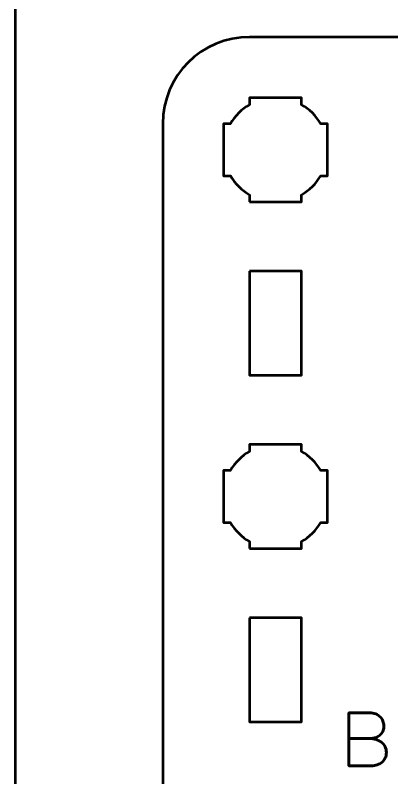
# Model space of a CAD drawing. Header units: centimetres. Extents: x -21 to 0, y -29.7 to 0.
# Drawn here: x -21 to -18.831, y -27.173 to -22.774 of the extents above; entities that cross this region are included whole.
import ezdxf

# ---------------------------------------------------------------- set-up
doc = ezdxf.new("R2010")
doc.units = ezdxf.units.CM
doc.header["$MEASUREMENT"] = 0
doc.layers.add('Layer 1', color=7, linetype='Continuous')

msp = doc.modelspace()

# ---------------------------------------------------------------- linework, layer by layer
at = {"layer": 'Layer 1', "color": 1, "lineweight": 53}
msp.add_open_spline([(-21.00003, -29.19995), (-21.00003, -29.19995), (-21.00003, -1.69992), (-21.00003, -1.69992), (-21.00003, -1.69992), (-21.00003, -1.61709), (-20.93286, -1.54992), (-20.85003, -1.54992), (-20.85003, -1.54992), (-20.7672, -1.54992), (-20.70003, -1.48275), (-20.70003, -1.39992), (-20.70003, -1.39992), (-20.70003, -1.31709), (-20.7672, -1.24992), (-20.85003, -1.24992), (-20.85003, -1.24992), (-20.93286, -1.24992), (-21.00003, -1.18275), (-21.00003, -1.09992), (-21.00003, -1.09992), (-21.00003, -1.09992), (-21.00003, -0.49992), (-21.00003, -0.49992), (-21.00003, -0.49992), (-21.00003, -0.22295), (-20.77694, 0.00004), (-20.49994, 0.00004), (-20.49994, 0.00004), (-20.49994, 0.00004), (-0.50008, 0.00004), (-0.50008, 0.00004), (-0.50008, 0.00004), (-0.22294, 0.00004), (0.00002, -0.22295), (0.00002, -0.49992), (0.00002, -0.49992), (0.00002, -0.49992), (0.00002, -29.19995), (0.00002, -29.19995), (0.00002, -29.19995), (0.00002, -29.47695), (-0.22294, -29.70004), (-0.50008, -29.70004), (-0.50008, -29.70004), (-0.50008, -29.70004), (-20.49994, -29.70004), (-20.49994, -29.70004), (-20.49994, -29.70004), (-20.77694, -29.70004), (-21.00003, -29.47695), (-21.00003, -29.19995)], degree=3, knots=[0, 0, 0, 0, 0.0769231, 0.0769231, 0.0769231, 0.0769231, 0.1538462, 0.1538462, 0.1538462, 0.1538462, 0.2307692, 0.2307692, 0.2307692, 0.2307692, 0.3076923, 0.3076923, 0.3076923, 0.3076923, 0.3846154, 0.3846154, 0.3846154, 0.3846154, 0.4615385, 0.4615385, 0.4615385, 0.4615385, 0.5384615, 0.5384615, 0.5384615, 0.5384615, 0.6153846, 0.6153846, 0.6153846, 0.6153846, 0.6923077, 0.6923077, 0.6923077, 0.6923077, 0.7692308, 0.7692308, 0.7692308, 0.7692308, 0.8461538, 0.8461538, 0.8461538, 0.8461538, 0.9230769, 0.9230769, 0.9230769, 0.9230769, 1, 1, 1, 1], dxfattribs=at)
at = {"layer": 'Layer 1', "color": 3, "lineweight": 53}
msp.add_open_spline([(-19.64992, -22.89997), (-19.64992, -22.89997), (-15.35005, -22.89997), (-15.35005, -22.89997), (-15.35005, -22.89997), (-15.07291, -22.89997), (-14.84995, -23.12306), (-14.84995, -23.40006), (-14.84995, -23.40006), (-14.84995, -23.40006), (-14.84995, -27.69993), (-14.84995, -27.69993), (-14.84995, -27.69993), (-14.84995, -27.97707), (-15.07291, -28.20003), (-15.35005, -28.20003), (-15.35005, -28.20003), (-15.35005, -28.20003), (-19.64992, -28.20003), (-19.64992, -28.20003), (-19.64992, -28.20003), (-19.92692, -28.20003), (-20.15001, -27.97707), (-20.15001, -27.69993), (-20.15001, -27.69993), (-20.15001, -27.69993), (-20.15001, -23.40006), (-20.15001, -23.40006), (-20.15001, -23.40006), (-20.15001, -23.12306), (-19.92692, -22.89997), (-19.64992, -22.89997)], degree=3, knots=[0, 0, 0, 0, 0.125, 0.125, 0.125, 0.125, 0.25, 0.25, 0.25, 0.25, 0.375, 0.375, 0.375, 0.375, 0.5, 0.5, 0.5, 0.5, 0.625, 0.625, 0.625, 0.625, 0.75, 0.75, 0.75, 0.75, 0.875, 0.875, 0.875, 0.875, 1, 1, 1, 1], dxfattribs=at)
at = {"layer": 'Layer 1', "lineweight": 53}
for points, knots in [([(-19.64997, -23.85006), (-19.64997, -23.85006), (-19.64997, -23.80988), (-19.64997, -23.80988), (-19.64997, -23.80988), (-19.69551, -23.78355), (-19.73347, -23.7456), (-19.75982, -23.70007), (-19.75982, -23.70007), (-19.75982, -23.70007), (-19.79997, -23.70007), (-19.79997, -23.70007), (-19.79997, -23.70007), (-19.79997, -23.70007), (-19.79997, -23.55155), (-19.79997, -23.55155), (-19.79997, -23.55155), (-19.79997, -23.55155), (-19.79999, -23.55), (-19.79999, -23.55), (-19.79999, -23.55), (-19.79999, -23.55), (-19.79997, -23.54845), (-19.79997, -23.54845), (-19.79997, -23.54845), (-19.79997, -23.54845), (-19.79997, -23.40006), (-19.79997, -23.40006), (-19.79997, -23.40006), (-19.79997, -23.40006), (-19.75987, -23.40006), (-19.75987, -23.40006), (-19.75987, -23.40006), (-19.73352, -23.35449), (-19.69553, -23.31649), (-19.64997, -23.29013), (-19.64997, -23.29013), (-19.64997, -23.29013), (-19.64997, -23.25005), (-19.64997, -23.25005), (-19.64997, -23.25005), (-19.64997, -23.25005), (-19.50463, -23.25005), (-19.50463, -23.25005), (-19.50463, -23.25005), (-19.50463, -23.25005), (-19.49999, -23.24999), (-19.49999, -23.24999), (-19.49999, -23.24999), (-19.49999, -23.24999), (-19.49534, -23.25005), (-19.49534, -23.25005), (-19.49534, -23.25005), (-19.49534, -23.25005), (-19.34996, -23.25005), (-19.34996, -23.25005), (-19.34996, -23.25005), (-19.34996, -23.25005), (-19.34996, -23.29013), (-19.34996, -23.29013), (-19.34996, -23.29013), (-19.30439, -23.31649), (-19.26642, -23.35449), (-19.24008, -23.40006), (-19.24008, -23.40006), (-19.24008, -23.40006), (-19.19996, -23.40006), (-19.19996, -23.40006), (-19.19996, -23.40006), (-19.19996, -23.40006), (-19.19996, -23.70007), (-19.19996, -23.70007), (-19.19996, -23.70007), (-19.19996, -23.70007), (-19.24013, -23.70007), (-19.24013, -23.70007), (-19.24013, -23.70007), (-19.26647, -23.7456), (-19.30443, -23.78355), (-19.34996, -23.80988), (-19.34996, -23.80988), (-19.34996, -23.80988), (-19.34996, -23.85006), (-19.34996, -23.85006), (-19.34996, -23.85006), (-19.34996, -23.85006), (-19.64997, -23.85006), (-19.64997, -23.85006)], [0, 0, 0, 0, 0.0454545, 0.0454545, 0.0454545, 0.0454545, 0.0909091, 0.0909091, 0.0909091, 0.0909091, 0.1363636, 0.1363636, 0.1363636, 0.1363636, 0.1818182, 0.1818182, 0.1818182, 0.1818182, 0.2272727, 0.2272727, 0.2272727, 0.2272727, 0.2727273, 0.2727273, 0.2727273, 0.2727273, 0.3181818, 0.3181818, 0.3181818, 0.3181818, 0.3636364, 0.3636364, 0.3636364, 0.3636364, 0.4090909, 0.4090909, 0.4090909, 0.4090909, 0.4545455, 0.4545455, 0.4545455, 0.4545455, 0.5, 0.5, 0.5, 0.5, 0.5454545, 0.5454545, 0.5454545, 0.5454545, 0.5909091, 0.5909091, 0.5909091, 0.5909091, 0.6363636, 0.6363636, 0.6363636, 0.6363636, 0.6818182, 0.6818182, 0.6818182, 0.6818182, 0.7272727, 0.7272727, 0.7272727, 0.7272727, 0.7727273, 0.7727273, 0.7727273, 0.7727273, 0.8181818, 0.8181818, 0.8181818, 0.8181818, 0.8636364, 0.8636364, 0.8636364, 0.8636364, 0.9090909, 0.9090909, 0.9090909, 0.9090909, 0.9545455, 0.9545455, 0.9545455, 0.9545455, 1, 1, 1, 1]), ([(-19.64992, -24.25001), (-19.64992, -24.25001), (-19.34991, -24.25001), (-19.34991, -24.25001), (-19.34991, -24.25001), (-19.34991, -24.25001), (-19.34991, -24.85002), (-19.34991, -24.85002), (-19.34991, -24.85002), (-19.34991, -24.85002), (-19.64992, -24.85002), (-19.64992, -24.85002), (-19.64992, -24.85002), (-19.64992, -24.85002), (-19.64992, -24.25001), (-19.64992, -24.25001)], [0, 0, 0, 0, 0.25, 0.25, 0.25, 0.25, 0.5, 0.5, 0.5, 0.5, 0.75, 0.75, 0.75, 0.75, 1, 1, 1, 1]), ([(-19.64997, -25.85006), (-19.64997, -25.85006), (-19.64997, -25.80988), (-19.64997, -25.80988), (-19.64997, -25.80988), (-19.69551, -25.78355), (-19.73347, -25.7456), (-19.75982, -25.70007), (-19.75982, -25.70007), (-19.75982, -25.70007), (-19.79997, -25.70007), (-19.79997, -25.70007), (-19.79997, -25.70007), (-19.79997, -25.70007), (-19.79997, -25.55155), (-19.79997, -25.55155), (-19.79997, -25.55155), (-19.79997, -25.55155), (-19.79999, -25.55), (-19.79999, -25.55), (-19.79999, -25.55), (-19.79999, -25.55), (-19.79997, -25.54845), (-19.79997, -25.54845), (-19.79997, -25.54845), (-19.79997, -25.54845), (-19.79997, -25.40006), (-19.79997, -25.40006), (-19.79997, -25.40006), (-19.79997, -25.40006), (-19.75987, -25.40006), (-19.75987, -25.40006), (-19.75987, -25.40006), (-19.73352, -25.35449), (-19.69553, -25.31649), (-19.64997, -25.29013), (-19.64997, -25.29013), (-19.64997, -25.29013), (-19.64997, -25.25005), (-19.64997, -25.25005), (-19.64997, -25.25005), (-19.64997, -25.25005), (-19.50463, -25.25005), (-19.50463, -25.25005), (-19.50463, -25.25005), (-19.50463, -25.25005), (-19.49999, -25.24999), (-19.49999, -25.24999), (-19.49999, -25.24999), (-19.49999, -25.24999), (-19.49534, -25.25005), (-19.49534, -25.25005), (-19.49534, -25.25005), (-19.49534, -25.25005), (-19.34996, -25.25005), (-19.34996, -25.25005), (-19.34996, -25.25005), (-19.34996, -25.25005), (-19.34996, -25.29013), (-19.34996, -25.29013), (-19.34996, -25.29013), (-19.30439, -25.31649), (-19.26642, -25.35449), (-19.24008, -25.40006), (-19.24008, -25.40006), (-19.24008, -25.40006), (-19.19996, -25.40006), (-19.19996, -25.40006), (-19.19996, -25.40006), (-19.19996, -25.40006), (-19.19996, -25.70007), (-19.19996, -25.70007), (-19.19996, -25.70007), (-19.19996, -25.70007), (-19.24013, -25.70007), (-19.24013, -25.70007), (-19.24013, -25.70007), (-19.26647, -25.7456), (-19.30443, -25.78355), (-19.34996, -25.80988), (-19.34996, -25.80988), (-19.34996, -25.80988), (-19.34996, -25.85006), (-19.34996, -25.85006), (-19.34996, -25.85006), (-19.34996, -25.85006), (-19.64997, -25.85006), (-19.64997, -25.85006)], [0, 0, 0, 0, 0.0454545, 0.0454545, 0.0454545, 0.0454545, 0.0909091, 0.0909091, 0.0909091, 0.0909091, 0.1363636, 0.1363636, 0.1363636, 0.1363636, 0.1818182, 0.1818182, 0.1818182, 0.1818182, 0.2272727, 0.2272727, 0.2272727, 0.2272727, 0.2727273, 0.2727273, 0.2727273, 0.2727273, 0.3181818, 0.3181818, 0.3181818, 0.3181818, 0.3636364, 0.3636364, 0.3636364, 0.3636364, 0.4090909, 0.4090909, 0.4090909, 0.4090909, 0.4545455, 0.4545455, 0.4545455, 0.4545455, 0.5, 0.5, 0.5, 0.5, 0.5454545, 0.5454545, 0.5454545, 0.5454545, 0.5909091, 0.5909091, 0.5909091, 0.5909091, 0.6363636, 0.6363636, 0.6363636, 0.6363636, 0.6818182, 0.6818182, 0.6818182, 0.6818182, 0.7272727, 0.7272727, 0.7272727, 0.7272727, 0.7727273, 0.7727273, 0.7727273, 0.7727273, 0.8181818, 0.8181818, 0.8181818, 0.8181818, 0.8636364, 0.8636364, 0.8636364, 0.8636364, 0.9090909, 0.9090909, 0.9090909, 0.9090909, 0.9545455, 0.9545455, 0.9545455, 0.9545455, 1, 1, 1, 1]), ([(-19.64992, -26.24998), (-19.64992, -26.24998), (-19.34991, -26.24998), (-19.34991, -26.24998), (-19.34991, -26.24998), (-19.34991, -26.24998), (-19.34991, -26.84998), (-19.34991, -26.84998), (-19.34991, -26.84998), (-19.34991, -26.84998), (-19.64992, -26.84998), (-19.64992, -26.84998), (-19.64992, -26.84998), (-19.64992, -26.84998), (-19.64992, -26.24998), (-19.64992, -26.24998)], [0, 0, 0, 0, 0.25, 0.25, 0.25, 0.25, 0.5, 0.5, 0.5, 0.5, 0.75, 0.75, 0.75, 0.75, 1, 1, 1, 1])]:
    msp.add_open_spline(points, degree=3, knots=knots, dxfattribs=at)
at = {"layer": 'Layer 1', "color": 5, "lineweight": 53}
msp.add_open_spline([(-19.07777, -26.94636), (-19.07777, -26.94636), (-18.96051, -26.94636), (-18.96051, -26.94636), (-18.96051, -26.94636), (-18.94527, -26.94629), (-18.93229, -26.94418), (-18.92135, -26.94001), (-18.92135, -26.94001), (-18.91048, -26.93592), (-18.90167, -26.93035), (-18.89482, -26.92336), (-18.89482, -26.92336), (-18.88798, -26.91638), (-18.88304, -26.90848), (-18.87993, -26.89973), (-18.87993, -26.89973), (-18.8769, -26.89105), (-18.87549, -26.88202), (-18.87584, -26.87271), (-18.87584, -26.87271), (-18.87627, -26.86339), (-18.87824, -26.85436), (-18.88177, -26.84554), (-18.88177, -26.84554), (-18.88523, -26.83672), (-18.89045, -26.82875), (-18.89729, -26.82162), (-18.89729, -26.82162), (-18.90413, -26.8145), (-18.91267, -26.80885), (-18.92304, -26.80469), (-18.92304, -26.80469), (-18.93342, -26.80046), (-18.94562, -26.79827), (-18.95966, -26.7982), (-18.95966, -26.7982), (-18.95966, -26.7982), (-19.07777, -26.7982), (-19.07777, -26.7982), (-19.07777, -26.7982), (-19.07777, -26.7982), (-19.07777, -27.10342), (-19.07777, -27.10342), (-19.07777, -27.10342), (-19.07777, -27.10342), (-18.94781, -27.10342), (-18.94781, -27.10342), (-18.94781, -27.10342), (-18.93567, -27.10342), (-18.92438, -27.10166), (-18.91394, -27.0982), (-18.91394, -27.0982), (-18.9035, -27.09467), (-18.8944, -27.08966), (-18.8865, -27.08296), (-18.8865, -27.08296), (-18.87866, -27.07633), (-18.87253, -27.06828), (-18.86815, -27.05876), (-18.86815, -27.05876), (-18.86378, -27.04923), (-18.86152, -27.03844), (-18.86145, -27.02637), (-18.86145, -27.02637), (-18.86173, -27.01424), (-18.86427, -27.0033), (-18.86914, -26.9935), (-18.86914, -26.9935), (-18.87401, -26.98369), (-18.88078, -26.97529), (-18.88953, -26.96824), (-18.88953, -26.96824), (-18.89828, -26.96125), (-18.90872, -26.95582), (-18.92072, -26.95208), (-18.92072, -26.95208), (-18.93271, -26.94834), (-18.94597, -26.94644), (-18.96051, -26.94636), (-18.96051, -26.94636), (-18.94597, -26.94644), (-18.93271, -26.94834), (-18.92072, -26.95208), (-18.92072, -26.95208), (-18.90872, -26.95582), (-18.89828, -26.96125), (-18.88953, -26.96824), (-18.88953, -26.96824), (-18.88078, -26.97529), (-18.87401, -26.98369), (-18.86914, -26.9935), (-18.86914, -26.9935), (-18.86427, -27.0033), (-18.86173, -27.01424), (-18.86145, -27.02637), (-18.86145, -27.02637), (-18.86152, -27.03844), (-18.86378, -27.04923), (-18.86815, -27.05876), (-18.86815, -27.05876), (-18.87253, -27.06828), (-18.87866, -27.07633), (-18.8865, -27.08296), (-18.8865, -27.08296), (-18.8944, -27.08966), (-18.9035, -27.09467), (-18.91394, -27.0982), (-18.91394, -27.0982), (-18.92438, -27.10166), (-18.93567, -27.10342), (-18.94781, -27.10342), (-18.94781, -27.10342), (-18.94781, -27.10342), (-19.07777, -27.10342), (-19.07777, -27.10342), (-19.07777, -27.10342), (-19.07777, -27.10342), (-19.07777, -26.7982), (-19.07777, -26.7982), (-19.07777, -26.7982), (-19.07777, -26.7982), (-18.95966, -26.7982), (-18.95966, -26.7982), (-18.95966, -26.7982), (-18.94562, -26.79827), (-18.93342, -26.80046), (-18.92304, -26.80469), (-18.92304, -26.80469), (-18.91267, -26.80885), (-18.90413, -26.8145), (-18.89729, -26.82162), (-18.89729, -26.82162), (-18.89045, -26.82875), (-18.88523, -26.83672), (-18.88177, -26.84554), (-18.88177, -26.84554), (-18.87824, -26.85436), (-18.87627, -26.86339), (-18.87584, -26.87271), (-18.87584, -26.87271), (-18.87549, -26.88202), (-18.8769, -26.89105), (-18.87993, -26.89973), (-18.87993, -26.89973), (-18.88304, -26.90848), (-18.88798, -26.91638), (-18.89482, -26.92336), (-18.89482, -26.92336), (-18.90167, -26.93035), (-18.91048, -26.93592), (-18.92135, -26.94001), (-18.92135, -26.94001), (-18.93229, -26.94418), (-18.94527, -26.94629), (-18.96051, -26.94636), (-18.96051, -26.94636), (-18.96051, -26.94636), (-19.07777, -26.94636), (-19.07777, -26.94636)], degree=3, knots=[0, 0, 0, 0, 0.025, 0.025, 0.025, 0.025, 0.05, 0.05, 0.05, 0.05, 0.075, 0.075, 0.075, 0.075, 0.1, 0.1, 0.1, 0.1, 0.125, 0.125, 0.125, 0.125, 0.15, 0.15, 0.15, 0.15, 0.175, 0.175, 0.175, 0.175, 0.2, 0.2, 0.2, 0.2, 0.225, 0.225, 0.225, 0.225, 0.25, 0.25, 0.25, 0.25, 0.275, 0.275, 0.275, 0.275, 0.3, 0.3, 0.3, 0.3, 0.325, 0.325, 0.325, 0.325, 0.35, 0.35, 0.35, 0.35, 0.375, 0.375, 0.375, 0.375, 0.4, 0.4, 0.4, 0.4, 0.425, 0.425, 0.425, 0.425, 0.45, 0.45, 0.45, 0.45, 0.475, 0.475, 0.475, 0.475, 0.5, 0.5, 0.5, 0.5, 0.525, 0.525, 0.525, 0.525, 0.55, 0.55, 0.55, 0.55, 0.575, 0.575, 0.575, 0.575, 0.6, 0.6, 0.6, 0.6, 0.625, 0.625, 0.625, 0.625, 0.65, 0.65, 0.65, 0.65, 0.675, 0.675, 0.675, 0.675, 0.7, 0.7, 0.7, 0.7, 0.725, 0.725, 0.725, 0.725, 0.75, 0.75, 0.75, 0.75, 0.775, 0.775, 0.775, 0.775, 0.8, 0.8, 0.8, 0.8, 0.825, 0.825, 0.825, 0.825, 0.85, 0.85, 0.85, 0.85, 0.875, 0.875, 0.875, 0.875, 0.9, 0.9, 0.9, 0.9, 0.925, 0.925, 0.925, 0.925, 0.95, 0.95, 0.95, 0.95, 0.975, 0.975, 0.975, 0.975, 1, 1, 1, 1], dxfattribs=at)

doc.saveas('drawing.dxf')
